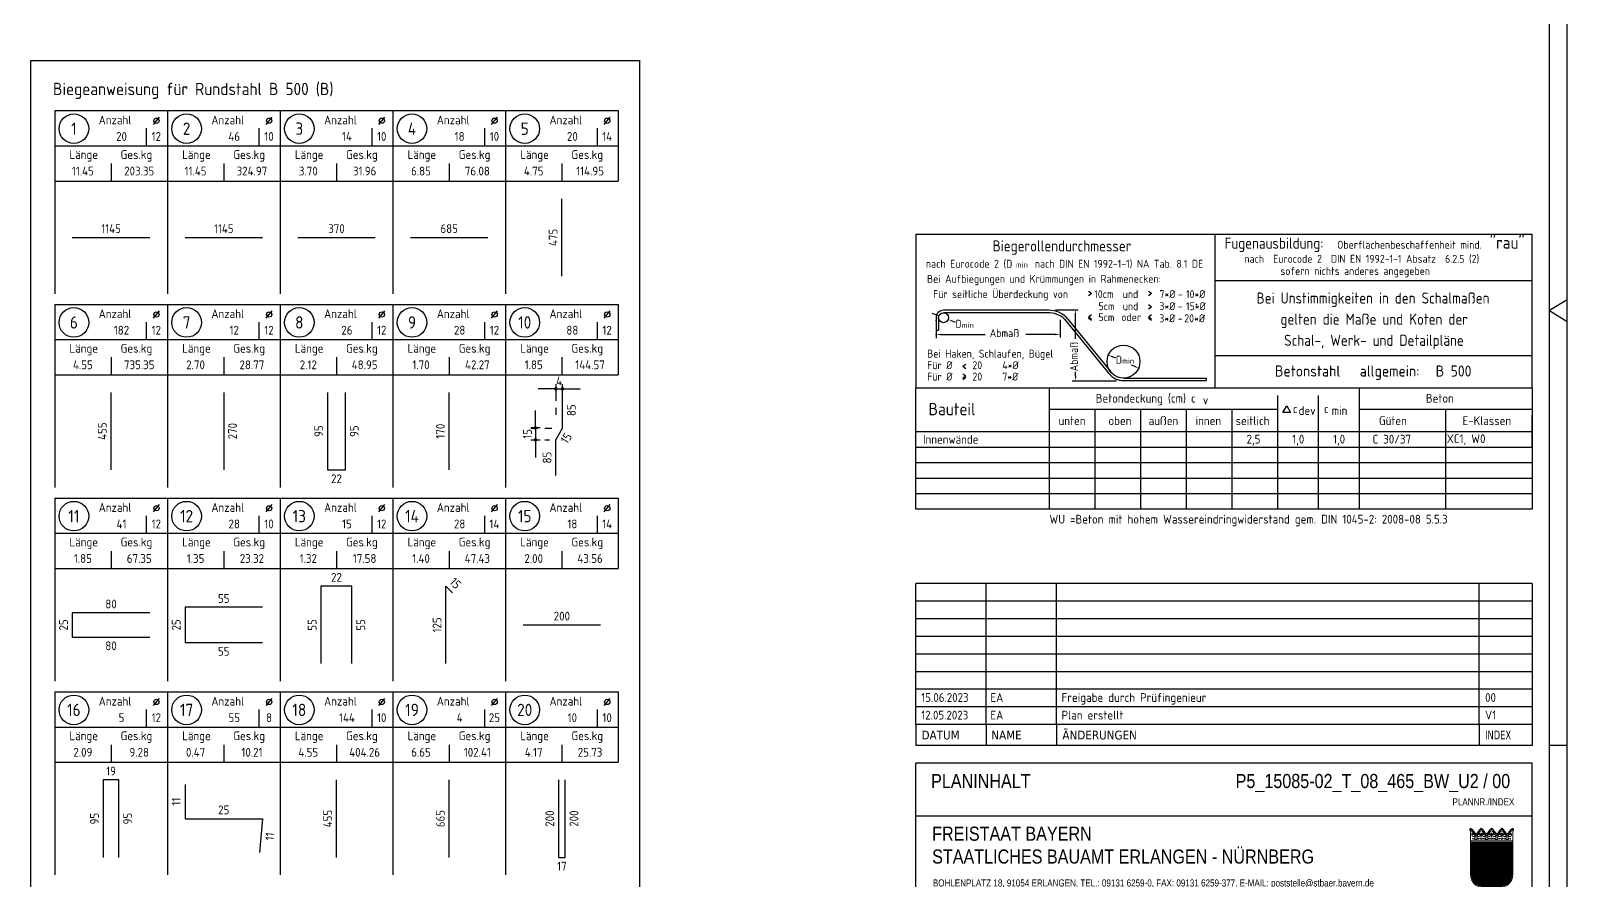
# Model space of a CAD drawing. Extents: x 40 to 141, y 46 to 89.
# Drawn here: x 77.59 to 99.41, y 58.99 to 71.05 of the extents above; entities that cross this region are included whole.
import ezdxf
from ezdxf.enums import TextEntityAlignment as Align

# ---------------------------------------------------------------- set-up
doc = ezdxf.new("R2010")
doc.units = 0
doc.header["$LTSCALE"] = 0.5
doc.linetypes.add('AUSGEZOGEN', pattern=[1000.01, 1000, 0.01])
doc.linetypes.add('HIDDEN4', pattern=[0.12, 0.02, -0.1])
for name, color, linetype in [('BET-ANS', 7, 'Continuous'), ('MASSE', 7, 'Continuous'), ('RAHMEN', 7, 'Continuous'), ('RND', 7, 'Continuous'), ('RND_BILD', 7, 'Continuous'), ('STEMPEL', 7, 'Continuous'), ('TEXT', 7, 'Continuous')]:
    doc.layers.add(name, color=color, linetype=linetype)
doc.styles.add('helv', font='tahoma.ttf')
doc.styles.add('plankopf_ArialN', font='ARIALN.TTF')
doc.styles.add('txt', font='isocp.shx')
doc.dimstyles.new('DOT_I', dxfattribs={"dimscale": 0.5, "dimtxt": 0.25, "dimasz": 0.25, "dimexe": 0.1, "dimexo": 0.3, "dimgap": 0.1, "dimtad": 1, "dimdec": 3, "dimzin": 3, "dimtxsty": 'txt', "dimblk": 'DOT', "dimblk1": 'DOT', "dimblk2": 'DOT', "dimsah": 1, "dimcen": 0.1, "dimse1": 1, "dimse2": 1, "dimazin": 0, "dimtfac": 1, "dimtdec": 4, "dimtix": 1, "dimtmove": 2, "dimatfit": 3, "dimfxl": 0, "dimtvp": 1, "dimtolj": 1, "dimtzin": 0, "dimarcsym": 0})
pattern_1 = [(0, (-322.07857, -163.97815), (8e-17, 0.254), [])]

# ---------------------------------------------------------------- blocks, each defined once
blk = doc.blocks.new('Bundeslandwappen')
at = {"lineweight": 9, "true_color": 0xffffff}
for points in [[(-5.75, 16.5), (-5.98, 16.5), (-5.98, 16.29), (-5.75, 16.29)], [(-5.09, 15.68), (-5.31, 15.68), (-5.31, 15.47), (-5.09, 15.47)], [(-3.49, 15.68), (-3.71, 15.68), (-3.71, 15.47), (-3.49, 15.47)], [(-2.82, 16.5), (-3.05, 16.5), (-3.05, 16.29), (-2.82, 16.29)], [(-2.15, 15.68), (-2.38, 15.68), (-2.38, 15.47), (-2.15, 15.47)], [(-0.56, 15.68), (-0.78, 15.68), (-0.78, 15.47), (-0.56, 15.47)], [(0.11, 16.5), (-0.11, 16.5), (-0.11, 16.29), (0.11, 16.29)], [(0.78, 15.68), (0.56, 15.68), (0.56, 15.47), (0.78, 15.47)], [(2.38, 15.68), (2.15, 15.68), (2.15, 15.47), (2.38, 15.47)], [(3.05, 16.5), (2.82, 16.5), (2.82, 16.29), (3.05, 16.29)], [(3.71, 15.68), (3.49, 15.68), (3.49, 15.47), (3.71, 15.47)], [(5.31, 15.68), (5.09, 15.68), (5.09, 15.47), (5.31, 15.47)], [(5.98, 16.5), (5.75, 16.5), (5.75, 16.29), (5.98, 16.29)]]:
    blk.add_hatch(color=7, dxfattribs=at).paths.add_polyline_path(points)
at = {"true_color": 0xffffff}
for points in [[(-5.34, 12.59), (-5.7, 12.59), (-5.7, 12.19), (-5.07, 11.96)], [(-3.57, 8.42), (-5.7, 9.18), (-5.7, 6.17), (-2.07, 4.88)], [(-1.42, 10.67), (-5.07, 11.96), (-3.57, 8.42), (0.08, 7.13)], [(0.86, 12.59), (-2.24, 12.59), (-1.42, 10.67), (2.23, 9.38)], [(3.96, 12.59), (1.66, 12.59), (4.37, 11.63)], [(5.7, 8.15), (2.23, 9.38), (3.73, 5.84), (5.7, 5.14)], [(5.7, 11.16), (4.37, 11.63), (5.7, 8.5)], [(-5.7, 6.14), (-5.7, 3.7, 0.041392), (-5.65, 3.14), (-4.21, 2.63)], [(1.58, 3.59), (-2.07, 4.88), (-0.56, 1.34), (2.36, 0.3, 0.043654), (2.95, 0.36)], [(3.73, 5.84), (0.08, 7.13), (1.58, 3.59), (5.23, 2.29)], [(-0.56, 1.34), (-4.21, 2.63), (-3.29, 0.45, 0.073774), (-2.3, 0.3), (-0.12, 0.3)]]:
    blk.add_hatch(color=7, dxfattribs=at).paths.add_polyline_path(points)
at = {"lineweight": 9}
h = blk.add_hatch(dxfattribs=at)
h.set_pattern_fill('ANSI31', color=256, scale=0.08, angle=315, style=0)
h.set_pattern_definition(pattern_1)
h.paths.add_polyline_path([(-5.07, 11.96), (-5.7, 12.19), (-5.7, 9.18), (-3.57, 8.42)])
h = blk.add_hatch(dxfattribs=at)
h.set_pattern_fill('ANSI31', color=256, scale=0.08, angle=315, style=0)
h.set_pattern_definition(pattern_1)
h.paths.add_polyline_path([(-2.24, 12.59), (-5.34, 12.59), (-5.07, 11.96), (-1.42, 10.67)])
h = blk.add_hatch(dxfattribs=at)
h.set_pattern_fill('ANSI31', color=256, scale=0.08, angle=315, style=0)
h.set_pattern_definition(pattern_1)
h.paths.add_polyline_path([(2.23, 9.38), (-1.42, 10.67), (0.08, 7.13), (3.73, 5.84)])
h = blk.add_hatch(dxfattribs=at)
h.set_pattern_fill('ANSI31', color=256, scale=0.08, angle=315, style=0)
h.set_pattern_definition(pattern_1)
h.paths.add_polyline_path([(4.37, 11.63), (1.66, 12.59), (0.86, 12.59), (2.23, 9.38), (5.7, 8.15), (5.7, 8.5)])
h = blk.add_hatch(dxfattribs=at)
h.set_pattern_fill('ANSI31', color=256, scale=0.08, angle=315, style=0)
h.set_pattern_definition(pattern_1)
h.paths.add_polyline_path([(5.7, 12.59), (3.96, 12.59), (4.37, 11.63), (5.7, 11.16)])
h = blk.add_hatch(dxfattribs=at)
h.set_pattern_fill('ANSI31', color=256, scale=0.08, angle=315, style=0)
h.set_pattern_definition(pattern_1)
h.paths.add_polyline_path([(-2.07, 4.88), (-5.7, 6.17), (-5.7, 6.14), (-4.21, 2.63), (-0.56, 1.34)])
h = blk.add_hatch(dxfattribs=at)
h.set_pattern_fill('ANSI31', color=256, scale=0.08, angle=315, style=0)
h.set_pattern_definition(pattern_1)
h.paths.add_polyline_path([(0.08, 7.13), (-3.57, 8.42), (-2.07, 4.88), (1.58, 3.59)])
h = blk.add_hatch(dxfattribs=at)
h.set_pattern_fill('ANSI31', color=256, scale=0.08, angle=315, style=0)
h.set_pattern_definition(pattern_1)
h.paths.add_polyline_path([(5.7, 5.14), (3.73, 5.84), (5.23, 2.29), (5.37, 2.24, 0.111178), (5.7, 3.7)])
h = blk.add_hatch(dxfattribs=at)
h.set_pattern_fill('ANSI31', color=256, scale=0.08, angle=315, style=0)
h.set_pattern_definition(pattern_1)
h.paths.add_polyline_path([(-4.21, 2.63), (-5.65, 3.14, 0.285055), (-3.29, 0.45)])
h = blk.add_hatch(dxfattribs=at)
h.set_pattern_fill('ANSI31', color=256, scale=0.08, angle=315, style=0)
h.set_pattern_definition(pattern_1)
h.paths.add_polyline_path([(-0.56, 1.34), (-0.12, 0.3), (2.3, 0.3, 0.004354), (2.36, 0.3)])
h = blk.add_hatch(dxfattribs=at)
h.set_pattern_fill('ANSI31', color=256, scale=0.08, angle=315, style=0)
h.set_pattern_definition(pattern_1)
h.paths.add_polyline_path([(5.31, 2.11), (5.23, 2.29), (1.58, 3.59), (2.95, 0.36, 0.22704)])
for p, q in [((-6, 16.1), (-6, 3.7)), ((-6, 13.29), (6, 13.29)), ((-5.64, 14.97), (-5.64, 15.18)), ((-5.61, 16.59), (-5.62, 16.68)), ((-5.33, 15.19), (-5.33, 15.05)), ((-4.68, 14.54), (-5.26, 14.54)), ((-4.12, 14.54), (-3.54, 14.54)), ((-3.47, 15.19), (-3.47, 15.05)), ((-3.36, 13.9), (-2.93, 14.17)), ((-2.93, 13.63), (-3.36, 13.9)), ((-3.19, 16.59), (-3.18, 16.67)), ((-3.16, 14.97), (-3.16, 15.18)), ((-2.93, 15.58), (-2.93, 14.47)), ((-2.93, 14.17), (-2.5, 13.9)), ((-2.5, 13.9), (-2.93, 13.63)), ((-2.71, 14.97), (-2.71, 15.18)), ((-2.68, 16.59), (-2.69, 16.67)), ((-2.4, 15.19), (-2.4, 15.05)), ((-1.74, 14.54), (-2.32, 14.54)), ((-1.19, 14.54), (-0.61, 14.54)), ((-0.54, 15.19), (-0.54, 15.05)), ((0, 14.17), (-0.43, 13.9)), ((-0.43, 13.9), (0, 13.63)), ((-0.25, 16.59), (-0.24, 16.67)), ((-0.22, 14.97), (-0.22, 15.18)), ((0, 15.58), (0, 14.47)), ((0.43, 13.9), (0, 14.17)), ((0, 13.63), (0.43, 13.9)), ((0.22, 14.97), (0.22, 15.18)), ((0.25, 16.59), (0.24, 16.67)), ((0.54, 15.19), (0.54, 15.05)), ((1.19, 14.54), (0.61, 14.54)), ((1.74, 14.54), (2.32, 14.54)), ((2.4, 15.19), (2.4, 15.05)), ((2.93, 14.17), (2.5, 13.9)), ((2.5, 13.9), (2.93, 13.63)), ((2.68, 16.59), (2.69, 16.67)), ((2.71, 14.97), (2.71, 15.18)), ((2.93, 15.58), (2.93, 14.47)), ((3.36, 13.9), (2.93, 14.17)), ((2.93, 13.63), (3.36, 13.9)), ((3.16, 14.97), (3.16, 15.18)), ((3.19, 16.59), (3.18, 16.67)), ((3.47, 15.19), (3.47, 15.05)), ((4.12, 14.54), (3.54, 14.54)), ((4.68, 14.54), (5.26, 14.54)), ((5.33, 15.19), (5.33, 15.05)), ((5.61, 16.59), (5.62, 16.68)), ((5.64, 14.97), (5.64, 15.18)), ((6, 3.7), (6, 16.1)), ((-6, 12.94), (6, 12.94)), ((-5.7, 12.59), (-5.7, 3.7)), ((-5.7, 12.59), (5.7, 12.59)), ((-5.7, 12.19), (5.7, 8.15)), ((-5.7, 9.18), (5.7, 5.14)), ((-5.34, 12.59), (-0.12, 0.3)), ((-2.24, 12.59), (2.95, 0.36)), ((0.86, 12.59), (5.31, 2.11)), ((1.66, 12.59), (5.7, 11.16)), ((3.96, 12.59), (5.7, 8.5)), ((5.7, 3.7), (5.7, 12.59)), ((-5.7, 6.17), (5.37, 2.24)), ((-5.7, 6.14), (-3.29, 0.45)), ((-5.66, 3.14), (2.36, 0.3)), ((-2.3, 0.3), (2.3, 0.3)), ((-2.3, 0), (2.3, 0))]:
    blk.add_line(p, q, dxfattribs=at)
for points in [[(-5.75, 16.29), (-5.98, 16.29), (-5.98, 16.5), (-5.75, 16.5)], [(-5.09, 15.47), (-5.31, 15.47), (-5.31, 15.68), (-5.09, 15.68)], [(-4.07, 13.71), (-4.83, 13.71), (-4.83, 14.1), (-4.07, 14.1)], [(-3.71, 15.47), (-3.49, 15.47), (-3.49, 15.68), (-3.71, 15.68)], [(-2.82, 16.29), (-3.05, 16.29), (-3.05, 16.5), (-2.82, 16.5)], [(-2.15, 15.47), (-2.38, 15.47), (-2.38, 15.68), (-2.15, 15.68)], [(-1.8, 13.71), (-1.04, 13.71), (-1.04, 14.1), (-1.8, 14.1)], [(-0.78, 15.47), (-0.56, 15.47), (-0.56, 15.68), (-0.78, 15.68)], [(0.11, 16.29), (-0.11, 16.29), (-0.11, 16.5), (0.11, 16.5)], [(0.78, 15.47), (0.56, 15.47), (0.56, 15.68), (0.78, 15.68)], [(1.8, 13.71), (1.04, 13.71), (1.04, 14.1), (1.8, 14.1)], [(2.15, 15.47), (2.38, 15.47), (2.38, 15.68), (2.15, 15.68)], [(3.05, 16.29), (2.82, 16.29), (2.82, 16.5), (3.05, 16.5)], [(3.71, 15.47), (3.49, 15.47), (3.49, 15.68), (3.71, 15.68)], [(4.07, 13.71), (4.83, 13.71), (4.83, 14.1), (4.07, 14.1)], [(5.09, 15.47), (5.31, 15.47), (5.31, 15.68), (5.09, 15.68)], [(5.75, 16.29), (5.98, 16.29), (5.98, 16.5), (5.75, 16.5)]]:
    blk.add_lwpolyline(points, close=True, dxfattribs=at)
for centre in [(-5.28, 13.9), (-3.71, 13.9), (-2.2, 13.9), (-0.68, 13.9), (0.68, 13.9), (2.2, 13.9), (3.71, 13.9), (5.28, 13.9)]:
    blk.add_circle(centre, 0.123, dxfattribs=at)
for centre, radius, start, end in [((-5.89, 16.45), 0.362, 44.6681, 253.1183), ((-5.67, 16.67), 0.05, 6.6615, 44.6681), ((-5.49, 15.18), 0.157, 3.2756, 179.5521), ((-5.19, 14.99), 0.453, 182.8328, 261.3043), ((-5.56, 16.59), 0.05, 186.6615, 265.6209), ((-5.42, 15.99), 0.179, 74.7883, 15.1356), ((-5.59, 16.26), 0.281, 346.0232, 85.6209), ((-5.36, 16.21), 0.05, 254.7883, 346.0232), ((-5.26, 15.23), 0.191, 249.6358, 3.0857), ((-5.2, 16.05), 0.05, 93.0633, 195.1356), ((-5.19, 15.87), 0.224, 350.9542, 93.0633), ((-5.02, 15.24), 0.05, 82.9467, 183.0857), ((-4.99, 15.54), 0.249, 262.9467, 77.8855), ((-4.92, 15.83), 0.05, 170.9542, 257.8855), ((-4.62, 14.89), 0.224, 71.4, 0), ((-4.71, 14.85), 0.312, 275.9649, 353.9773), ((-4.4, 15.24), 0.208, 317.0775, 222.9225), ((-4.18, 14.89), 0.224, 180, 108.6), ((-4.09, 14.85), 0.312, 186.0227, 264.0351), ((-3.81, 15.54), 0.249, 102.1145, 277.0533), ((-3.88, 15.83), 0.05, 282.1145, 9.0458), ((-3.61, 15.87), 0.224, 86.9367, 189.0458), ((-3.78, 15.24), 0.05, 356.9143, 97.0533), ((-3.54, 15.23), 0.191, 176.9143, 290.3642), ((-3.6, 16.05), 0.05, 344.8644, 86.9367), ((-3.38, 15.99), 0.179, 164.8644, 105.2117), ((-3.61, 14.99), 0.453, 278.6957, 357.1672), ((-3.21, 16.26), 0.281, 94.3791, 193.9768), ((-3.44, 16.21), 0.05, 193.9768, 285.2117), ((-3.31, 15.18), 0.157, 0.4479, 176.7244), ((-3.24, 16.59), 0.05, 274.3791, 353.3385), ((-3.13, 16.67), 0.05, 155.2288, 173.3385), ((-2.93, 16.58), 0.264, 24.0166, 155.3409), ((-2.55, 15.18), 0.157, 3.2756, 179.5521), ((-2.26, 14.99), 0.453, 182.8328, 261.3043), ((-2.74, 16.66), 0.05, 6.6615, 24.0166), ((-2.63, 16.59), 0.05, 186.6615, 265.6209), ((-2.49, 15.99), 0.179, 74.7883, 15.1356), ((-2.65, 16.26), 0.281, 346.0232, 85.6209), ((-2.43, 16.21), 0.05, 254.7883, 346.0232), ((-2.33, 15.23), 0.191, 249.6358, 3.0857), ((-2.27, 16.05), 0.05, 93.0633, 195.1356), ((-2.26, 15.87), 0.224, 350.9542, 93.0633), ((-2.09, 15.24), 0.05, 82.9467, 183.0857), ((-2.05, 15.54), 0.249, 262.9467, 77.8855), ((-1.99, 15.83), 0.05, 170.9542, 257.8855), ((-1.69, 14.89), 0.224, 71.4, 0), ((-1.78, 14.85), 0.312, 275.9649, 353.9773), ((-1.47, 15.24), 0.208, 317.0775, 222.9225), ((-1.24, 14.89), 0.224, 180, 108.6), ((-1.16, 14.85), 0.312, 186.0227, 264.0351), ((-0.88, 15.54), 0.249, 102.1145, 277.0533), ((-0.94, 15.83), 0.05, 282.1145, 9.0458), ((-0.67, 15.87), 0.224, 86.9367, 189.0458), ((-0.84, 15.24), 0.05, 356.9143, 97.0533), ((-0.6, 15.23), 0.191, 176.9143, 290.3642), ((-0.66, 16.05), 0.05, 344.8644, 86.9367), ((-0.44, 15.99), 0.179, 164.8644, 105.2117), ((-0.68, 14.99), 0.453, 278.6957, 357.1672), ((-0.28, 16.26), 0.281, 94.3791, 193.9768), ((-0.5, 16.21), 0.05, 193.9768, 285.2117), ((-0.38, 15.18), 0.157, 0.4479, 176.7244), ((-0.3, 16.59), 0.05, 274.3791, 353.3385), ((0, 16.58), 0.264, 24.0166, 155.3409), ((-0.19, 16.67), 0.05, 155.2288, 173.3385), ((0.38, 15.18), 0.157, 3.2756, 179.5521), ((0.68, 14.99), 0.453, 182.8328, 261.3043), ((0.19, 16.66), 0.05, 6.6615, 24.0166), ((0.3, 16.59), 0.05, 186.6615, 265.6209), ((0.44, 15.99), 0.179, 74.7883, 15.1356), ((0.28, 16.26), 0.281, 346.0232, 85.6209), ((0.5, 16.21), 0.05, 254.7883, 346.0232), ((0.6, 15.23), 0.191, 249.6358, 3.0857), ((0.66, 16.05), 0.05, 93.0633, 195.1356), ((0.67, 15.87), 0.224, 350.9542, 93.0633), ((0.84, 15.24), 0.05, 82.9467, 183.0857), ((0.88, 15.54), 0.249, 262.9467, 77.8855), ((0.94, 15.83), 0.05, 170.9542, 257.8855), ((1.24, 14.89), 0.224, 71.4, 0), ((1.16, 14.85), 0.312, 275.9649, 353.9773), ((1.47, 15.24), 0.208, 317.0775, 222.9225), ((1.69, 14.89), 0.224, 180, 108.6), ((1.78, 14.85), 0.312, 186.0227, 264.0351), ((2.05, 15.54), 0.249, 102.1145, 277.0533), ((1.99, 15.83), 0.05, 282.1145, 9.0458), ((2.26, 15.87), 0.224, 86.9367, 189.0458), ((2.09, 15.24), 0.05, 356.9143, 97.0533), ((2.33, 15.23), 0.191, 176.9143, 290.3642), ((2.27, 16.05), 0.05, 344.8644, 86.9367), ((2.49, 15.99), 0.179, 164.8644, 105.2117), ((2.26, 14.99), 0.453, 278.6957, 357.1672), ((2.65, 16.26), 0.281, 94.3791, 193.9768), ((2.43, 16.21), 0.05, 193.9768, 285.2117), ((2.55, 15.18), 0.157, 0.4479, 176.7244), ((2.63, 16.59), 0.05, 274.3791, 353.3385), ((2.93, 16.58), 0.264, 24.0166, 155.3409), ((2.74, 16.67), 0.05, 155.2288, 173.3385), ((3.31, 15.18), 0.157, 3.2756, 179.5521), ((3.61, 14.99), 0.453, 182.8328, 261.3043), ((3.13, 16.66), 0.05, 6.6615, 24.0166), ((3.24, 16.59), 0.05, 186.6615, 265.6209), ((3.38, 15.99), 0.179, 74.7883, 15.1356), ((3.21, 16.26), 0.281, 346.0232, 85.6209), ((3.44, 16.21), 0.05, 254.7883, 346.0232), ((3.54, 15.23), 0.191, 249.6358, 3.0857), ((3.6, 16.05), 0.05, 93.0633, 195.1356), ((3.61, 15.87), 0.224, 350.9542, 93.0633), ((3.78, 15.24), 0.05, 82.9467, 183.0857), ((3.81, 15.54), 0.249, 262.9467, 77.8855), ((3.88, 15.83), 0.05, 170.9542, 257.8855), ((4.18, 14.89), 0.224, 71.4, 0), ((4.09, 14.85), 0.312, 275.9649, 353.9773), ((4.4, 15.24), 0.208, 317.0775, 222.9225), ((4.62, 14.89), 0.224, 180, 108.6), ((4.71, 14.85), 0.312, 186.0227, 264.0351), ((4.99, 15.54), 0.249, 102.1145, 277.0533), ((4.92, 15.83), 0.05, 282.1145, 9.0458), ((5.19, 15.87), 0.224, 86.9367, 189.0458), ((5.02, 15.24), 0.05, 356.9143, 97.0533), ((5.26, 15.23), 0.191, 176.9143, 290.3642), ((5.2, 16.05), 0.05, 344.8644, 86.9367), ((5.42, 15.99), 0.179, 164.8644, 105.2117), ((5.19, 14.99), 0.453, 278.6957, 357.1672), ((5.59, 16.26), 0.281, 94.3791, 193.9768), ((5.36, 16.21), 0.05, 193.9768, 285.2117), ((5.49, 15.18), 0.157, 0.4479, 176.7244), ((5.56, 16.59), 0.05, 274.3791, 353.3385), ((5.67, 16.67), 0.05, 135.3319, 173.3385), ((5.89, 16.45), 0.362, 286.8817, 135.3319), ((-2.3, 3.7), 3.7, 180, 270), ((-2.3, 3.7), 3.4, 180, 270), ((2.3, 3.7), 3.7, 270, 0), ((2.3, 3.7), 3.4, 270, 0)]:
    blk.add_arc(centre, radius, start, end, dxfattribs=at)
blk = doc.blocks.new('Plankopf_PU')
for p, q in [((-18.5, 25.4), (-18.5, 27.7)), ((-1, 27.7), (-18.5, 27.7)), ((-1, 27.7), (-18.5, 27.7)), ((-1, 25.4), (-1, 27.7))]:
    blk.add_line(p, q)
at = {"xscale": 0.1, "yscale": 0.1, "zscale": 0.1}
blk.add_blockref('Bundeslandwappen', (-2.148, 25.669), dxfattribs=at)
at = {"linetype": 'AUSGEZOGEN', "lineweight": 35, "style": 'plankopf_ArialN'}
blk.add_text('FREISTAAT BAYERN', height=0.4, dxfattribs=at).set_placement((-18.032, 27.401), align=Align.TOP_LEFT)
blk.add_text('STAATLICHES BAUAMT ERLANGEN - NÜRNBERG', height=0.4, dxfattribs=at).set_placement((-18.032, 26.552), align=Align.MIDDLE_LEFT)
at = {"style": 'plankopf_ArialN'}
blk.add_text('BOHLENPLATZ 18, 91054 ERLANGEN, TEL.: 09131 6259-0, FAX: 09131 6259-377, E-MAIL: poststelle@stbaer.bayern.de', height=0.2, dxfattribs=at).set_placement((-18.012, 25.702))
for tag, p in [('PROJEKTBEZEICHNUNGZ1', (-18.025, 24.578)), ('PROJEKTBEZEICHNUNGZ2', (-18.025, 23.761)), ('PROJEKTBEZEICHNUNGZ3', (-18.025, 22.941))]:
    blk.add_attdef(tag, text='', height=0.4, dxfattribs=at).set_placement(p, align=Align.BOTTOM_LEFT)
for tag, p in [('GEB.-NR', (-1.5, 24.946)), ('0.000X', (-1.507, 1.749))]:
    blk.add_attdef(tag, text='', height=0.4, dxfattribs=at).set_placement(p, align=Align.TOP_RIGHT)
for tag, p, height in [('PLANINHALTZ1', (-18.025, 22.055), 0.4), ('PLANINHALTZ2', (-18.025, 21.232), 0.4), ('PLANINHALTZ3', (-18.025, 20.409), 0.4), ('MASSN.-NR', (-18.005, 19.303), 0.2), ('KAPITEL/TITEL', (-15.01, 19.303), 0.2), ('GEZ_VON', (-12.644, 19.303), 0.2), ('GEZ_AM', (-10.286, 19.303), 0.2), ('STAND', (-7.927, 19.303), 0.2)]:
    blk.add_attdef(tag, p, '', height=height, dxfattribs=at)
for tag, height, p in [('PLANUNGSPHASE', 0.4, (-1.5, 22.055)), ('PROJEKTKATEGORIE', 0.4, (-1.5, 21.232)), ('MAßSTAB', 0.4, (-1.5, 20.409)), ('SONSTIGES', 0.2, (-1.5, 19.303))]:
    blk.add_attdef(tag, text='', height=height, dxfattribs=at).set_placement(p, align=Align.RIGHT)
blk = doc.blocks.new('Plankopf-ER')
at = {"layer": 'RAHMEN', "color": 7, "linetype": 'Continuous'}
for p, q in [((-0.5, 4.6), (-18, 4.6)), ((-18, 4.1), (-18, 4.6)), ((-16, 4.1), (-16, 4.6)), ((-14, 4.1), (-14, 4.6)), ((-2, 4.1), (-2, 4.6)), ((-0.5, 4.6), (-0.5, 4.1)), ((-0.5, 4.1), (-18, 4.1)), ((-18, 3.6), (-18, 4.1)), ((-16, 3.6), (-16, 4.1)), ((-14, 3.6), (-14, 4.1)), ((-2, 3.6), (-2, 4.1)), ((-0.5, 4.1), (-0.5, 3.6)), ((-0.5, 3.6), (-18, 3.6)), ((-18, 3.1), (-18, 3.6)), ((-16, 3.1), (-16, 3.6)), ((-14, 3.1), (-14, 3.6)), ((-2, 3.1), (-2, 3.6)), ((-0.5, 3.6), (-0.5, 3.1)), ((-0.5, 3.1), (-18, 3.1)), ((-18, 2.6), (-18, 3.1)), ((-16, 2.6), (-16, 3.1)), ((-14, 2.6), (-14, 3.1)), ((-2, 2.6), (-2, 3.1)), ((-0.5, 3.1), (-0.5, 2.6)), ((-0.5, 2.6), (-18, 2.6)), ((-18, 2.1), (-18, 2.6)), ((-16, 2.1), (-16, 2.6)), ((-14, 2.1), (-14, 2.6)), ((-2, 2.1), (-2, 2.6)), ((-0.5, 2.6), (-0.5, 2.1)), ((-0.5, 2.1), (-18, 2.1)), ((-18, 1.6), (-18, 2.1)), ((-16, 1.6), (-16, 2.1)), ((-14, 1.6), (-14, 2.1)), ((-2, 1.6), (-2, 2.1)), ((-0.5, 2.1), (-0.5, 1.6)), ((-0.5, 1.6), (-18, 1.6)), ((-18, 1.1), (-18, 1.6)), ((-16, 1.1), (-16, 1.6)), ((-14, 1.1), (-14, 1.6)), ((-2, 1.1), (-2, 1.6)), ((-0.5, 1.6), (-0.5, 1.1)), ((-0.5, 1.1), (-18, 1.1)), ((-18, 0.6), (-18, 1.1)), ((-16, 0.6), (-16, 1.1)), ((-14, 0.6), (-14, 1.1)), ((-2, 0.6), (-2, 1.1)), ((-0.5, 1.1), (-0.5, 0.6)), ((-0.5, 0.6), (-18, 0.6)), ((-18, 0.6), (-18, 0)), ((-16, 0.6), (-16, 0)), ((-14, 0.6), (-14, 0)), ((-2, 0.6), (-2, 0)), ((-0.5, 0.6), (-0.5, 0)), ((-0.5, 0), (-18, 0))]:
    blk.add_line(p, q, dxfattribs=at)
at = {"layer": 'RAHMEN', "color": 7, "linetype": 'Continuous', "style": 'txt'}
for tag, p in [('INDEX-D8', (-17.841, 4.242)), ('INDEX-N8', (-15.876, 4.242)), ('INDEX-X8', (-13.857, 4.242)), ('INDEX8', (-1.833, 4.242)), ('INDEX-D7', (-17.841, 3.742)), ('INDEX-N7', (-15.876, 3.742)), ('INDEX-X7', (-13.857, 3.742)), ('INDEX7', (-1.833, 3.742)), ('INDEX-D6', (-17.841, 3.242)), ('INDEX-N6', (-15.876, 3.242)), ('INDEX-X6', (-13.857, 3.242)), ('INDEX6', (-1.833, 3.242)), ('INDEX-D5', (-17.841, 2.742)), ('INDEX-N5', (-15.876, 2.742)), ('INDEX-X5', (-13.857, 2.742)), ('INDEX5', (-1.833, 2.742)), ('INDEX-D4', (-17.841, 2.242)), ('INDEX-N4', (-15.876, 2.242)), ('INDEX-X4', (-13.857, 2.242)), ('INDEX4', (-1.833, 2.242)), ('INDEX-D3', (-17.841, 1.742)), ('INDEX-N3', (-15.876, 1.742)), ('INDEX-X3', (-13.857, 1.742)), ('INDEX3', (-1.833, 1.742)), ('INDEX-D2', (-17.841, 1.242)), ('INDEX-N2', (-15.876, 1.242)), ('INDEX-X2', (-13.857, 1.242)), ('INDEX2', (-1.833, 1.242)), ('INDEX-D1', (-17.841, 0.742)), ('INDEX-N1', (-15.876, 0.742)), ('INDEX-X1', (-13.857, 0.742)), ('INDEX1', (-1.833, 0.742))]:
    blk.add_attdef(tag, p, '', height=0.25, dxfattribs=at)
at = {"layer": 'STEMPEL', "color": 7, "linetype": 'Continuous', "style": 'helv'}
for s, p in [('ÄNDERUNGEN', (-13.833, 0.176)), ('DATUM', (-17.833, 0.176)), ('NAME', (-15.853, 0.176))]:
    blk.add_text(s, height=0.25, dxfattribs=at).set_placement(p)
at = {"layer": 'STEMPEL', "color": 7, "linetype": 'Continuous', "style": 'helv', "width": 0.8}
blk.add_text('INDEX', height=0.25, dxfattribs=at).set_placement((-1.833, 0.176))
blk = doc.blocks.new('DINA0')
at = {"layer": 'RAHMEN'}
blk.add_line((118.9, 0), (118.9, 84.1), dxfattribs=at)
at = {"layer": 'RAHMEN', "color": 5}
blk.add_line((118.4, 0.5), (118.4, 83.6), dxfattribs=at)
at = {"layer": 'RAHMEN', "color": 7, "linetype": 'Continuous'}
for p, q in [((118.9, 42.36), (118.4, 42.05)), ((118.4, 42.05), (118.9, 41.74))]:
    blk.add_line(p, q, dxfattribs=at)
at = {"layer": 'RAHMEN', "color": 7}
blk.add_line((118.9, 29.7), (118.4, 29.7), dxfattribs=at)
blk = doc.blocks.new('DOT')
at = {"layer": 'MASSE', "color": 7, "linetype": 'Continuous'}
for p, q in [((0, 0), (-1, 0)), ((0, 0.54), (0, -0.54))]:
    blk.add_line(p, q, dxfattribs=at)
at = {"layer": 'MASSE', "color": 7, "linetype": 'Continuous', "const_width": 0.2}
blk.add_lwpolyline([(-0.1, 0, 1), (0.1, 0, 1)], format="xyb", close=True, dxfattribs=at)
blk = doc.blocks.new('*D62')
at = {"layer": 'DEFPOINTS', "color": 0, "linetype": 'AUSGEZOGEN', "transparency": 16777216}
for p in [(85.047, 65.968), (85.142, 65.968), (85.142, 65.968)]:
    blk.add_point(p, dxfattribs=at)
at = {"layer": 'RND_BILD', "color": 0, "linetype": 'AUSGEZOGEN', "lineweight": -2, "transparency": 16777216}
for p, q in [((84.922, 65.968), (84.797, 65.968)), ((85.047, 65.968), (85.142, 65.968)), ((85.267, 65.968), (85.392, 65.968))]:
    blk.add_line(p, q, dxfattribs=at)
at = {"layer": 'RND_BILD', "color": 0, "linetype": 'AUSGEZOGEN', "lineweight": -2, "transparency": 16777216, "xscale": 0.125, "yscale": 0.125, "zscale": 0.125}
blk.add_blockref('DOT', (85.047, 65.968), dxfattribs=at)
at = {"layer": 'RND_BILD', "color": 0, "linetype": 'AUSGEZOGEN', "lineweight": -2, "transparency": 16777216, "xscale": 0.125, "yscale": 0.125, "zscale": 0.125, "rotation": 180}
blk.add_blockref('DOT', (85.142, 65.968), dxfattribs=at)
at = {"layer": 'RND_BILD', "color": 0, "linetype": 'AUSGEZOGEN', "transparency": 16777216, "insert": (85.094, 66.08), "char_height": 0.125, "attachment_point": 5, "style": 'txt'}
blk.add_mtext('\\A1;4', dxfattribs=at)
blk = doc.blocks.new('*D63')
at = {"layer": 'DEFPOINTS', "color": 0, "linetype": 'AUSGEZOGEN', "transparency": 16777216}
for p in [(84.758, 65.413), (84.758, 65.245), (84.758, 65.245)]:
    blk.add_point(p, dxfattribs=at)
at = {"layer": 'MASSE', "color": 0, "linetype": 'AUSGEZOGEN', "lineweight": -2, "transparency": 16777216}
for p, q in [((84.758, 65.538), (84.758, 65.663)), ((84.758, 65.413), (84.758, 65.245)), ((84.758, 65.12), (84.758, 64.995))]:
    blk.add_line(p, q, dxfattribs=at)
at = {"layer": 'MASSE', "color": 0, "linetype": 'AUSGEZOGEN', "lineweight": -2, "transparency": 16777216, "xscale": 0.125, "yscale": 0.125, "zscale": 0.125}
for p, rotation in [((84.758, 65.413), 270), ((84.758, 65.245), 90)]:
    blk.add_blockref('DOT', p, dxfattribs=dict(at, rotation=rotation))
at = {"layer": 'MASSE', "color": 0, "linetype": 'AUSGEZOGEN', "transparency": 16777216, "insert": (84.645, 65.329), "char_height": 0.125, "attachment_point": 5, "rotation": 90, "style": 'txt'}
blk.add_mtext('\\A1;15', dxfattribs=at)
blk = doc.blocks.new('RND_LIS2')
at = {"layer": 'RND', "color": 3, "linetype": 'Continuous'}
for p, q in [((0, 0), (0, -5.2)), ((0, 0), (3.2, 0)), ((3.2, 0), (3.2, -2)), ((2.6, -0.503), (2.6, -1)), ((0, -1), (3.2, -1)), ((1.6, -1.503), (1.6, -2)), ((0, -2), (3.2, -2))]:
    blk.add_line(p, q, dxfattribs=at)
at = {"layer": 'RND', "color": 7, "linetype": 'Continuous'}
blk.add_line((2.805, -0.39), (2.973, -0.186), dxfattribs=at)
at = {"layer": 'RND', "color": 1, "linetype": 'Continuous'}
blk.add_circle((0.545, -0.513), 0.42, dxfattribs=at)
at = {"layer": 'RND', "color": 7, "linetype": 'Continuous'}
blk.add_circle((2.889, -0.288), 0.075, dxfattribs=at)
at = {"layer": 'RND', "color": 7, "linetype": 'Continuous', "style": 'txt'}
for s, p in [('Anzahl', (1.249, -0.391)), ('Länge', (0.42, -1.373)), ('Ges.kg', (1.872, -1.373))]:
    blk.add_text(s, height=0.25, dxfattribs=at).set_placement(p)
at = {"layer": 'RND', "color": 1, "linetype": 'Continuous', "style": 'txt'}
blk.add_attdef('POS1', text='', height=0.35, dxfattribs=at).set_placement((0.545, -0.513), align=Align.MIDDLE)
at = {"layer": 'RND', "color": 7, "linetype": 'Continuous', "style": 'txt'}
for tag, p in [('STK1', (1.897, -0.859)), ('DS1', (2.885, -0.859)), ('LANG1', (0.8, -1.841)), ('GEW', (2.4, -1.841))]:
    blk.add_attdef(tag, text='', height=0.25, dxfattribs=at).set_placement(p, align=Align.CENTER)

msp = doc.modelspace()

# ---------------------------------------------------------------- linework, layer by layer
for p, q in [((98.9053, 60.6537), (90.1553, 60.6537)), ((90.1553, 59.9037), (90.1553, 60.6537)), ((98.9053, 59.9037), (98.9053, 60.6537))]:
    msp.add_line(p, q)
at = {"layer": 'MASSE', "color": 7, "linetype": 'HIDDEN4'}
for p, q in [((85.0471, 65.9004), (85.0471, 65.5094)), ((84.6903, 65.4125), (85.0149, 65.4125)), ((84.6903, 65.2453), (84.9575, 65.2453))]:
    msp.add_line(p, q, dxfattribs=at)
at = {"layer": 'RAHMEN', "color": 5, "linetype": 'Continuous'}
for p, q in [((90.1553, 68.1628), (98.9053, 68.1628)), ((90.1553, 68.1628), (90.1553, 65.9838)), ((94.4046, 65.9838), (94.4046, 68.1628)), ((98.9053, 65.9838), (98.9053, 68.1628)), ((98.9053, 65.1302), (98.9053, 65.5926))]:
    msp.add_line(p, q, dxfattribs=at)
at = {"layer": 'RAHMEN', "color": 7, "linetype": 'AUSGEZOGEN'}
for p, q in [((94.4046, 67.5053), (98.9053, 67.5053)), ((92.6534, 67.3201), (92.6098, 67.3507)), ((92.6534, 67.3201), (92.6098, 67.2895)), ((93.5033, 67.3201), (93.4597, 67.3507)), ((93.5033, 67.3201), (93.4597, 67.2895)), ((92.6098, 66.9923), (92.6534, 67.0228)), ((92.6098, 66.9923), (92.6534, 66.9617)), ((92.6098, 66.9729), (92.6534, 66.9423)), ((93.4597, 66.9923), (93.5033, 67.0228)), ((93.4597, 66.9923), (93.5033, 66.9617)), ((93.4597, 66.9729), (93.5033, 66.9423)), ((93.5038, 67.1304), (93.4602, 67.1609)), ((93.5038, 67.1304), (93.4602, 67.0998)), ((90.8248, 66.2895), (90.8684, 66.3201)), ((94.4046, 66.4414), (98.9053, 66.4414)), ((90.8248, 66.2895), (90.8684, 66.2589)), ((90.8684, 66.1486), (90.8248, 66.1792)), ((90.8684, 66.1486), (90.8248, 66.1181)), ((90.8684, 66.1292), (90.8248, 66.0987)), ((90.1553, 65.3612), (98.9053, 65.3612)), ((90.1553, 65.1412), (98.9053, 65.1412)), ((90.1553, 64.9212), (98.9053, 64.9212)), ((90.1553, 64.7012), (98.9053, 64.7012)), ((90.1553, 64.4812), (98.9053, 64.4812))]:
    msp.add_line(p, q, dxfattribs=at)
at = {"layer": 'RAHMEN', "color": 7, "linetype": 'Continuous'}
for p, q in [((90.485, 67.0041), (90.3917, 67.04)), ((90.4447, 66.9784), (90.4447, 66.8012)), ((90.4801, 66.9784), (90.4801, 66.8012)), ((92.0466, 67.0847), (90.551, 67.0847)), ((92.0339, 67.0492), (90.551, 67.0492)), ((92.138, 67.088), (92.4642, 67.088)), ((92.4218, 67.0207), (92.4218, 66.6797)), ((90.4447, 66.8012), (90.4801, 66.8012)), ((90.4447, 66.7898), (90.4447, 66.6894)), ((90.6708, 66.9327), (90.7178, 66.9146)), ((92.2046, 66.9487), (92.2046, 66.6952)), ((92.2691, 66.9599), (92.899, 66.1846)), ((92.3176, 66.9557), (92.9237, 66.2097)), ((90.5122, 66.7402), (91.1405, 66.7402)), ((92.1371, 66.7402), (91.7187, 66.7402)), ((92.9965, 66.4019), (92.9526, 66.4209)), ((92.4263, 66.1502), (92.4263, 66.2094)), ((93.1086, 66.1208), (94.2778, 66.1203)), ((93.2585, 66.289), (93.2177, 66.3066)), ((94.2778, 66.1203), (94.2778, 66.0849)), ((92.0561, 64.2871), (92.0561, 65.9838)), ((92.3751, 66.0827), (93.0086, 66.0827)), ((93.1086, 66.0849), (94.2778, 66.0849)), ((95.2951, 64.2612), (95.2951, 65.8742)), ((95.8744, 64.2612), (95.8744, 65.8742)), ((96.4537, 64.2612), (96.4537, 65.9838)), ((92.7039, 64.2612), (92.7039, 65.6818)), ((93.3517, 64.2612), (93.3517, 65.6818)), ((93.9995, 64.2612), (93.9995, 65.6818)), ((94.6473, 64.2612), (94.6473, 65.6818)), ((97.6795, 64.2612), (97.6795, 65.6818)), ((92.0561, 64.2612), (92.0561, 65.3612)), ((95.2951, 64.2612), (95.2951, 65.3612)), ((99.4053, 60.9037), (99.1553, 60.9037))]:
    msp.add_line(p, q, dxfattribs=at)
at = {"layer": 'RAHMEN', "color": 1, "linetype": 'Continuous'}
for p, q in [((92.0561, 65.6818), (95.2951, 65.6818)), ((96.4537, 65.6818), (98.9053, 65.6818))]:
    msp.add_line(p, q, dxfattribs=at)
at = {"layer": 'RAHMEN', "color": 5, "linetype": 'AUSGEZOGEN'}
msp.add_lwpolyline([(90.1553, 65.9838), (98.9053, 65.9838), (98.9053, 64.2612), (90.1553, 64.2612)], close=True, dxfattribs=at)
at = {"layer": 'RAHMEN', "color": 1, "linetype": 'Continuous'}
msp.add_lwpolyline([(95.4239, 65.7265), (95.4784, 65.632), (95.3694, 65.632)], close=True, dxfattribs=at)
at = {"layer": 'RAHMEN', "color": 7, "linetype": 'Continuous'}
for centre, radius in [((90.551, 66.9784), 0.0709), ((93.1056, 66.3549), 0.2341)]:
    msp.add_circle(centre, radius, dxfattribs=at)
for centre, radius, start, end in [((90.551, 66.9784), 0.1063, 89.99998, 180), ((92.0339, 66.6949), 0.3543, 48.41068, 90), ((92.0466, 66.7355), 0.3491, 39.09564, 90), ((93.1086, 66.3549), 0.27, 219.09564, 270)]:
    msp.add_arc(centre, radius, start, end, dxfattribs=at)
for p in [(94.1428, 67.1655), (90.4447, 66.9374), (90.4447, 66.7402), (92.8906, 66.4476), (93.3205, 66.2622)]:
    msp.add_point(p, dxfattribs=at)
for points in [[(90.433, 67.0148), (90.4393, 67.0311), (90.485, 67.0041)], [(92.4331, 67.0207), (92.4106, 67.0207), (92.4218, 67.0882)], [(90.5122, 66.729), (90.5122, 66.7515), (90.4447, 66.7402)], [(90.6677, 66.9245), (90.6739, 66.9408), (90.6219, 66.9515)], [(92.1371, 66.729), (92.1371, 66.7515), (92.2046, 66.7402)], [(92.9481, 66.4105), (92.957, 66.4312), (92.8906, 66.4476)], [(92.4376, 66.1502), (92.4151, 66.1502), (92.4263, 66.0827)], [(93.2541, 66.2786), (93.263, 66.2993), (93.3205, 66.2622)]]:
    msp.add_solid(points, dxfattribs=at)
at = {"layer": 'RND_BILD', "color": 1, "linetype": 'AUSGEZOGEN'}
for points in [[(85.1329, 67.5679), (85.1329, 68.6679)], [(78.1829, 68.1179), (79.2829, 68.1179)], [(79.7829, 68.1179), (80.8829, 68.1179)], [(81.3829, 68.1179), (82.4829, 68.1179)], [(82.9829, 68.1179), (84.0829, 68.1179)], [(78.7329, 64.8179), (78.7329, 65.9179)], [(80.3329, 65.9179), (80.3329, 64.8179)], [(81.8056, 65.9179), (81.8056, 64.8179), (82.0603, 64.8179), (82.0603, 65.9179)], [(83.5329, 64.8179), (83.5329, 65.9179)], [(85.0471, 64.7399), (85.0471, 65.2453), (85.1419, 65.4125), (85.1419, 65.9179)], [(82.1529, 62.0679), (82.1529, 63.1679), (81.7129, 63.1679), (81.7129, 62.0679)], [(83.4863, 62.0679), (83.4863, 63.1679), (83.5796, 63.0746)], [(80.8829, 62.8679), (79.7829, 62.8679), (79.7829, 62.3679), (80.8829, 62.3679)], [(79.2829, 62.7898), (78.1829, 62.7898), (78.1829, 62.446), (79.2829, 62.446)], [(84.5829, 62.6179), (85.6829, 62.6179)], [(78.8429, 59.3179), (78.8429, 60.4179), (78.6229, 60.4179), (78.6229, 59.3179)], [(79.7829, 60.351), (79.7829, 59.867), (80.8829, 59.867), (80.8408, 59.3848)], [(81.9329, 59.3179), (81.9329, 60.4179)], [(83.5329, 59.3179), (83.5329, 60.4179)], [(85.0862, 60.4179), (85.0862, 59.3179), (85.1797, 59.3179), (85.1797, 60.4179)]]:
    msp.add_lwpolyline(points, dxfattribs=at)
at = {"layer": 'TEXT', "color": 1, "linetype": 'AUSGEZOGEN'}
msp.add_lwpolyline([(77.5927, 70.6313), (86.2331, 70.6313), (86.2331, 47.2512), (77.5927, 47.2512)], close=True, dxfattribs=at)

# ---------------------------------------------------------------- block references
at = {"layer": 'BET-ANS', "xscale": 0.5, "yscale": 0.5, "zscale": 0.5}
msp.add_blockref('Plankopf-ER', (99.1553, 60.9037), dxfattribs=at).add_auto_attribs({'INDEX1': 'V1', 'INDEX-N1': 'EA', 'INDEX-D1': '12.05.2023', 'INDEX-X1': 'Plan erstellt', 'INDEX2': '00', 'INDEX-N2': 'EA', 'INDEX-D2': '15.06.2023', 'INDEX-X2': 'Freigabe durch Prüfingenieur'})
msp.add_blockref('Plankopf_PU', (99.4053, 46.0537), dxfattribs=at)
at = {"layer": 'RAHMEN', "color": 7, "linetype": 'AUSGEZOGEN', "xscale": 0.5, "yscale": 0.5, "zscale": 0.5}
msp.add_blockref('DINA0', (39.9553, 46.0537), dxfattribs=at)
at = {"layer": 'RND_BILD', "color": 6, "linetype": 'AUSGEZOGEN', "xscale": 0.5, "yscale": 0.5, "zscale": 0.5}
msp.add_blockref('RND_LIS2', (77.9329, 69.9179), dxfattribs=at).add_auto_attribs({'POS1': '1', 'STK1': '20', 'DS1': '12', 'LANG1': '11.45', 'GEW': '203.35'})
at = {"layer": 'RND_BILD', "color": 7, "linetype": 'AUSGEZOGEN', "xscale": 0.5, "yscale": 0.5, "zscale": 0.5}
for p, values in [((79.5329, 69.9179), {'POS1': '2', 'STK1': '46', 'DS1': '10', 'LANG1': '11.45', 'GEW': '324.97'}), ((81.1329, 69.9179), {'POS1': '3', 'STK1': '14', 'DS1': '10', 'LANG1': '3.70', 'GEW': '31.96'}), ((82.7329, 69.9179), {'POS1': '4', 'STK1': '18', 'DS1': '10', 'LANG1': '6.85', 'GEW': '76.08'}), ((84.3329, 69.9179), {'POS1': '5', 'STK1': '20', 'DS1': '14', 'LANG1': '4.75', 'GEW': '114.95'}), ((77.9329, 67.1679), {'POS1': '6', 'STK1': '182', 'DS1': '12', 'LANG1': '4.55', 'GEW': '735.35'}), ((79.5329, 67.1679), {'POS1': '7', 'STK1': '12', 'DS1': '12', 'LANG1': '2.70', 'GEW': '28.77'}), ((81.1329, 67.1679), {'POS1': '8', 'STK1': '26', 'DS1': '12', 'LANG1': '2.12', 'GEW': '48.95'}), ((82.7329, 67.1679), {'POS1': '9', 'STK1': '28', 'DS1': '12', 'LANG1': '1.70', 'GEW': '42.27'}), ((84.3329, 67.1679), {'POS1': '10', 'STK1': '88', 'DS1': '12', 'LANG1': '1.85', 'GEW': '144.57'}), ((77.9329, 64.4179), {'POS1': '11', 'STK1': '41', 'DS1': '12', 'LANG1': '1.85', 'GEW': '67.35'}), ((79.5329, 64.4179), {'POS1': '12', 'STK1': '28', 'DS1': '10', 'LANG1': '1.35', 'GEW': '23.32'}), ((81.1329, 64.4179), {'POS1': '13', 'STK1': '15', 'DS1': '12', 'LANG1': '1.32', 'GEW': '17.58'}), ((82.7329, 64.4179), {'POS1': '14', 'STK1': '28', 'DS1': '14', 'LANG1': '1.40', 'GEW': '47.43'}), ((84.3329, 64.4179), {'POS1': '15', 'STK1': '18', 'DS1': '14', 'LANG1': '2.00', 'GEW': '43.56'}), ((77.9329, 61.6679), {'POS1': '16', 'STK1': '5', 'DS1': '12', 'LANG1': '2.09', 'GEW': '9.28'}), ((79.5329, 61.6679), {'POS1': '17', 'STK1': '55', 'DS1': '8', 'LANG1': '0.47', 'GEW': '10.21'}), ((81.1329, 61.6679), {'POS1': '18', 'STK1': '144', 'DS1': '10', 'LANG1': '4.55', 'GEW': '404.26'}), ((82.7329, 61.6679), {'POS1': '19', 'STK1': '4', 'DS1': '25', 'LANG1': '6.65', 'GEW': '102.41'}), ((84.3329, 61.6679), {'POS1': '20', 'STK1': '10', 'DS1': '10', 'LANG1': '4.17', 'GEW': '25.73'})]:
    msp.add_blockref('RND_LIS2', p, dxfattribs=at).add_auto_attribs(values)

# ---------------------------------------------------------------- texts
at = {"style": 'plankopf_ArialN'}
msp.add_text('PLANNR./INDEX', height=0.1, dxfattribs=at).set_placement((98.654, 60.0559), align=Align.RIGHT)
at = {"layer": 'BET-ANS', "style": 'plankopf_ArialN'}
for s, p in [('PLANINHALT', (90.3741, 60.3014)), ('P5_15085-02_T_08_465_BW_U2 / 00', (94.6975, 60.3017))]:
    msp.add_text(s, height=0.2, dxfattribs=at).set_placement(p)
at = {"layer": 'RAHMEN', "color": 1, "linetype": 'Continuous', "style": 'txt', "width": 0.95}
for s, p in [('Biegerollendurchmesser', (92.2332, 67.9185)), ('Fugenausbildung:', (95.2414, 67.958)), ('Bei Unstimmigkeiten in den Schalmaßen', (96.6478, 67.1787)), ('gelten die Maße und Koten der', (96.6648, 66.8787)), ('Schal-, Werk- und Detailpläne', (96.6613, 66.5787))]:
    msp.add_text(s, height=0.1575, dxfattribs=at).set_placement(p, align=Align.CENTER)
at = {"layer": 'RAHMEN', "color": 7, "linetype": 'Continuous', "style": 'txt'}
for s, p in [('Oberflächenbeschaffenheit mind.', (96.1398, 67.958)), ('nach  Eurocode 2  DIN EN 1992-1-1 Absatz  6.2.5 (2)', (94.8216, 67.7581)), ('sofern nichts anderes angegeben', (95.3348, 67.585)), ('Bei Aufbiegungen und Krümmungen in Rahmenecken:', (90.3171, 67.4733)), ('10cm', (92.6904, 67.2571)), ('5cm', (92.7507, 67.0853)), ('und', (93.0947, 67.2571)), ('und', (93.0952, 67.0853)), ('3*%%C', (93.6149, 67.0853)), ('7*%%C', (93.6163, 67.2571)), ('-', (93.8778, 67.2571)), ('10*%%C', (93.9928, 67.2571)), ('15*%%C', (93.9928, 67.0853)), ('5cm', (92.7498, 66.9293)), ('oder', (93.0744, 66.9293)), ('3*%%C', (93.6134, 66.9134)), ('-', (93.8764, 67.0853)), ('20*%%C', (93.9683, 66.9134)), ('D', (90.72, 66.8359)), ('Abmaß', (91.208, 66.7038)), ('-', (93.8749, 66.9134)), ('Für %%C', (90.3191, 66.2476)), ('Bei Haken, Schlaufen, Bügel', (90.3193, 66.4115)), ('20', (90.9611, 66.2476)), ('4*%%C', (91.385, 66.2476)), ('D', (92.9972, 66.3255)), ('Für %%C', (90.3193, 66.0856)), ('20', (90.9613, 66.0856)), ('7*%%C', (91.385, 66.0856))]:
    msp.add_text(s, height=0.1125, dxfattribs=at).set_placement(p)
msp.add_text('nach Eurocode 2 (D     nach DIN EN 1992-1-1) NA Tab. 8.1 DE', height=0.1125, dxfattribs=at).set_placement((92.2694, 67.6875), align=Align.CENTER)
msp.add_text('Für seitliche Überdeckung von', height=0.1125, dxfattribs=at).set_placement((92.3181, 67.2571), align=Align.RIGHT)
msp.add_text('Abmaß', height=0.1125, rotation=90, dxfattribs=at).set_placement((92.4583, 66.2179))
at = {"layer": 'RAHMEN', "color": 1, "linetype": 'Continuous', "style": 'txt'}
for s, height, p in [('Betonstahl', 0.1575, (95.2561, 66.1428)), ('allgemein:', 0.1575, (96.4594, 66.1428)), ('B 500 ', 0.1575, (97.5381, 66.1428)), ('Betondeckung (cm) c', 0.125, (92.7116, 65.7719)), ('Beton', 0.125, (97.3979, 65.7719)), ('Bauteil', 0.175, (90.3381, 65.5935)), ('v', 0.125, (94.2333, 65.7455)), ('c', 0.125, (95.51, 65.6236)), ('dev', 0.125, (95.5916, 65.5972)), ('c', 0.125, (95.9523, 65.6236)), ('min', 0.125, (96.0608, 65.5972)), ('WU =Beton mit hohem Wassereindringwiderstand gem. DIN 1045-2: 2008-08 5.5.3', 0.125, (92.0543, 64.0559))]:
    msp.add_text(s, height=height, dxfattribs=at).set_placement(p)
at = {"layer": 'RND_BILD', "color": 7, "linetype": 'AUSGEZOGEN', "style": 'txt'}
for s, p in [('1145', (78.7329, 68.2429)), ('1145', (80.3329, 68.2429)), ('370', (81.9329, 68.2429)), ('685', (83.5329, 68.2429)), ('22', (81.9329, 64.6929)), ('22', (81.9329, 63.2929)), ('55', (80.3329, 62.9929)), ('80', (78.7329, 62.9148)), ('200', (85.1329, 62.7429)), ('80', (78.7329, 62.321)), ('55', (80.3329, 62.2429)), ('19', (78.7329, 60.5429)), ('25', (80.3329, 59.992)), ('17', (85.1329, 59.1929))]:
    msp.add_text(s, height=0.125, dxfattribs=at).set_placement(p, align=Align.MIDDLE)
for s, rotation, p in [('475', 90, (85.0079, 68.1179)), ('85', 90, (85.2669, 65.6652)), ('455', 90, (78.6079, 65.3679)), ('270', 90, (80.4579, 65.3679)), ('95', 90, (81.6806, 65.3679)), ('95', 90, (82.1853, 65.3679)), ('170', 90, (83.4079, 65.3679)), ('15', 56.68935, (85.1951, 65.268)), ('85', 90, (84.9221, 64.9926)), ('15', 315, (83.6213, 63.2096)), ('25', 90, (78.0579, 62.6179)), ('25', 90, (79.6579, 62.6179)), ('55', 90, (81.5879, 62.6179)), ('55', 90, (82.2779, 62.6179)), ('125', 90, (83.3613, 62.6179)), ('11', 90, (79.6579, 60.109)), ('95', 90, (78.4979, 59.8679)), ('95', 90, (78.9679, 59.8679)), ('455', 90, (81.8079, 59.8679)), ('665', 90, (83.4079, 59.8679)), ('200', 90, (84.9612, 59.8679)), ('200', 90, (85.3047, 59.8679)), ('11', 85, (80.9864, 59.615))]:
    msp.add_text(s, height=0.125, rotation=rotation, dxfattribs=at).set_placement(p, align=Align.MIDDLE)
at = {"layer": 'TEXT', "color": 1, "linetype": 'AUSGEZOGEN', "style": 'txt'}
msp.add_text('Biegeanweisung für Rundstahl B 500 (B)', height=0.175, dxfattribs=at).set_placement((77.9095, 70.1374))
at = {"layer": 'TEXT', "color": 1, "style": 'txt'}
msp.add_text('"rau"', height=0.175, dxfattribs=at).set_placement((98.3047, 67.9577))
at = {"layer": 'TEXT', "color": 7, "linetype": 'AUSGEZOGEN', "style": 'txt'}
for s, height, p in [('min', 0.08016, (91.5791, 67.6898)), ('min', 0.08016, (90.8106, 66.8345)), ('min', 0.08016, (93.0877, 66.3241)), ('unten', 0.125, (92.1841, 65.4537)), ('oben', 0.125, (92.8916, 65.4537)), ('außen', 0.125, (93.463, 65.4537)), ('innen', 0.125, (94.1297, 65.4537)), ('seitlich', 0.125, (94.6974, 65.4537)), ('Güten', 0.125, (96.7317, 65.4537)), ('E-Klassen', 0.125, (97.9193, 65.4537)), ('Innenwände', 0.125, (90.2597, 65.1896)), ('2,5', 0.125, (94.853, 65.1915)), ('1,0', 0.125, (95.5008, 65.1915)), ('1,0', 0.125, (96.0801, 65.1915)), ('C 30/37', 0.125, (96.6408, 65.1915)), ('XC1, W0', 0.125, (97.694, 65.1984))]:
    msp.add_text(s, height=height, dxfattribs=at).set_placement(p)

# ---------------------------------------------------------------- dimensions: what is measured, and where the dimension line sits
at = {"layer": 'MASSE', "color": 7, "linetype": 'AUSGEZOGEN'}
dim = msp.add_linear_dim(base=(84.7578, 65.2453), p1=(84.7578, 65.4125), p2=(84.7578, 65.2453), angle=90, text='15', dimstyle='DOT_I', override={"dimdec": 1, "dimlfac": 100}, dxfattribs=at)
dim.commit()
dim.dimension.update_dxf_attribs({"geometry": '*D63', "text_midpoint": (84.6453, 65.3289)})
at = {"layer": 'RND_BILD', "color": 7, "linetype": 'AUSGEZOGEN'}
dim = msp.add_linear_dim(base=(85.1419, 65.9679), p1=(85.0471, 65.9679), p2=(85.1419, 65.9679), text='4', dimstyle='DOT_I', override={"dimdec": 0, "dimlfac": 100}, dxfattribs=at)
dim.commit()
dim.dimension.update_dxf_attribs({"geometry": '*D62', "text_midpoint": (85.0945, 66.0804)})

doc.saveas('drawing.dxf')
